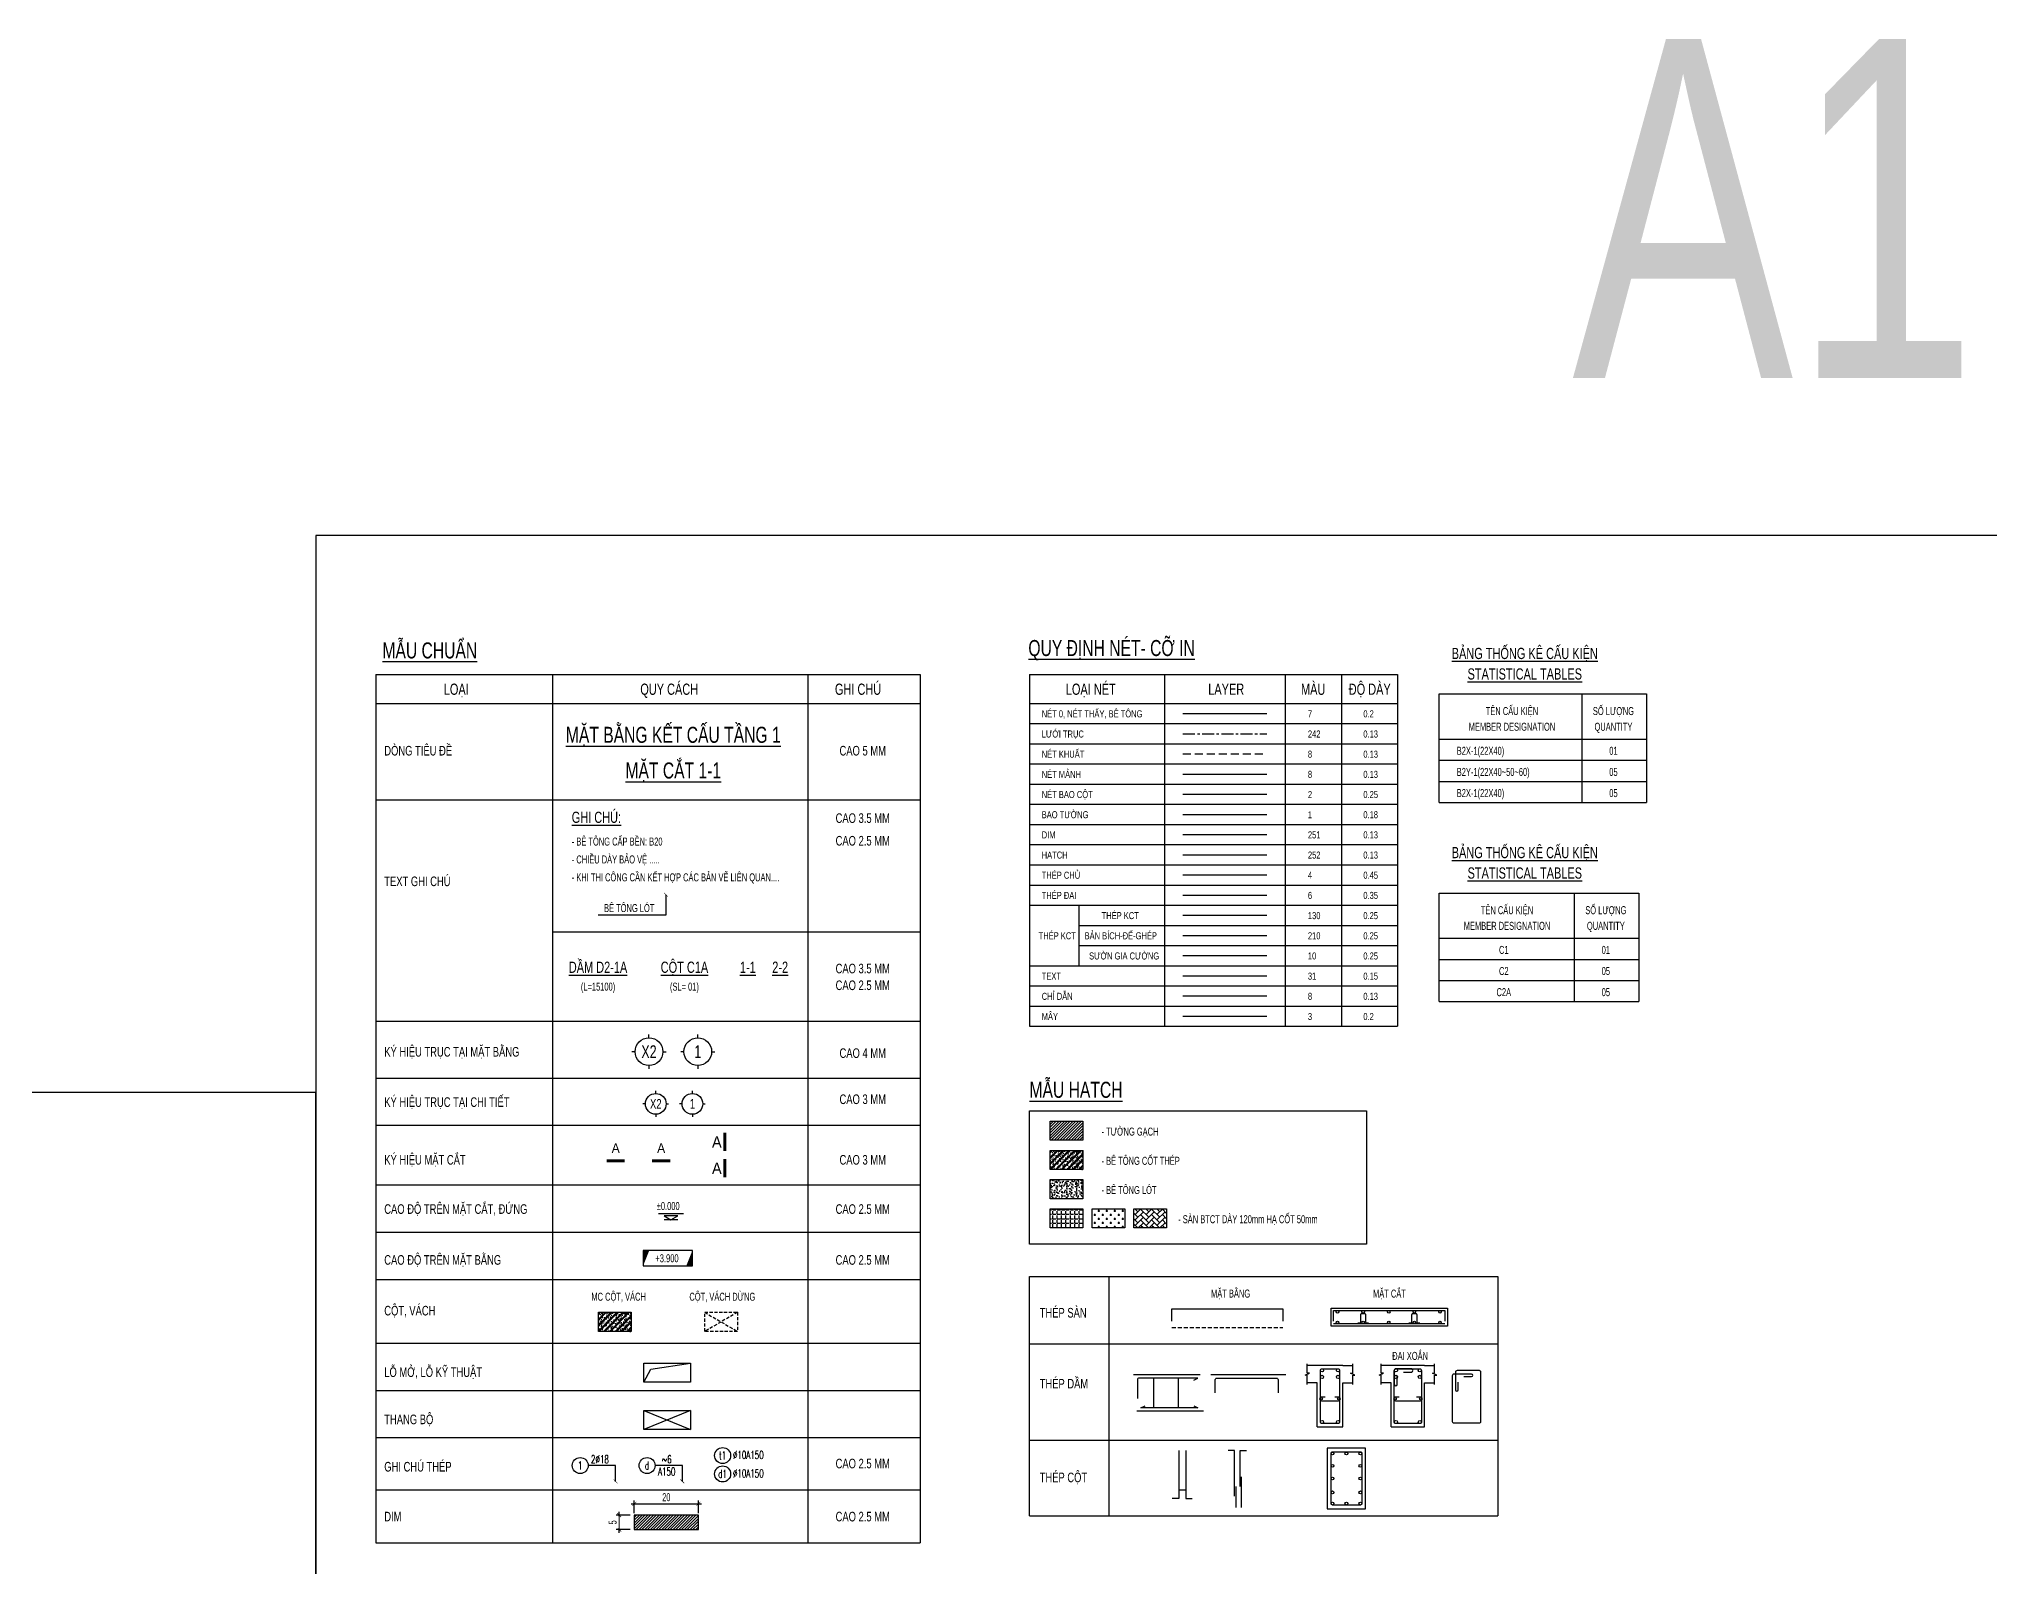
# Model space of a CAD drawing. Header units: millimetres. Extents: x -146681 to 1327256, y -72704 to 46237.
# Drawn here: x -145753 to -145144, y -43186 to -42709 of the extents above; entities that cross this region are included whole.
import ezdxf
from ezdxf.enums import TextEntityAlignment as Align

# ---------------------------------------------------------------- set-up
doc = ezdxf.new("R2010")
doc.units = ezdxf.units.MM
doc.header["$MEASUREMENT"] = 0
doc.linetypes.add('CENTER', pattern=[2, 1.25, -0.25, 0.25, -0.25])
doc.linetypes.add('HIDDEN', pattern=[0.375, 0.25, -0.125])
for name, color, linetype in [('KC2- INSTRUCTION', 8, 'Continuous'), ('KC2-CENTER', 242, 'CENTER'), ('KC2-CLOUD', 3, 'Continuous'), ('KC2-COLUMN', 2, 'Continuous'), ('KC2-CONCRETE', 7, 'Continuous'), ('KC2-DIM', 251, 'Continuous'), ('KC2-HATCH', 252, 'Continuous'), ('KC2-HIDDEN', 8, 'HIDDEN'), ('KC2-HOOPS', 6, 'Continuous'), ('KC2-REINFORCEMENT', 4, 'Continuous'), ('KC2-STEEL', 130, 'Continuous'), ('KC2-TEXT', 31, 'Continuous'), ('KC2-THIN', 8, 'Continuous'), ('KC2-WALL', 1, 'Continuous')]:
    doc.layers.add(name, color=color, linetype=linetype)
doc.styles.add('KC2 - Dim', font='unicode.shx', dxfattribs={"width": 0.6})
doc.styles.add('KC2 - Ghi chu', font='unicode.shx', dxfattribs={"width": 0.7})
doc.styles.add('KC2 - Tieu de', font='arial.ttf', dxfattribs={"width": 0.7})
doc.styles.add('KC2- KH Thep', font='vnsimli.shx', dxfattribs={"width": 0.7})
doc.dimstyles.new('KC2_A2_1-1', dxfattribs={"dimtxt": 2.5, "dimasz": 1.2, "dimexe": 1, "dimexo": 0, "dimgap": 0.8, "dimtad": 1, "dimdec": 0, "dimzin": 0, "dimdsep": 46, "dimtxsty": 'KC2 - Dim', "dimblk": 'ARCHTICK', "dimcen": 0.09, "dimdle": 1, "dimclrd": 8, "dimclre": 8, "dimclrt": 31, "dimadec": 0, "dimazin": 0, "dimtfac": 1, "dimtdec": 0, "dimtofl": 0, "dimtmove": 0, "dimatfit": 3, "dimldrblk": 'ARCHTICK', "dimfxl": 1, "dimtfill": 1, "dimtolj": 1, "dimtzin": 0, "dimarcsym": 0})

# ---------------------------------------------------------------- blocks, each defined once
blk = doc.blocks.new('cotthep')
at = {"color": 9}
blk.add_circle((-250, 0), 250, dxfattribs=at)
at = {"layer": 'KC2-TEXT', "style": 'KC2- KH Thep', "width": 0.65}
for tag, p in [('10', (-302, -123)), ('24`25', (284, 69)), ('A200', (312, -316))]:
    blk.add_attdef(tag, text='', height=250, dxfattribs=at).set_placement(p, align=Align.CENTER)
blk = doc.blocks.new('_ArchTick')
at = {"color": 0, "const_width": 0.15}
blk.add_lwpolyline([(-0.5, -0.5), (0.5, 0.5)], dxfattribs=at)
blk = doc.blocks.new('*D36')
at = {"layer": 'Defpoints', "color": 0, "transparency": 16777216}
for p in [(-145547.38, -43166.04), (-145567.38, -43168.92), (-145547.38, -43168.92)]:
    blk.add_point(p, dxfattribs=at)
at = {"layer": 'KC2-DIM', "color": 8, "lineweight": -2, "transparency": 16777216}
for p, q in [((-145568.38, -43166.04), (-145546.38, -43166.04)), ((-145567.38, -43168.92), (-145567.38, -43165.04)), ((-145547.38, -43168.92), (-145547.38, -43165.04))]:
    blk.add_line(p, q, dxfattribs=at)
at = {"layer": 'KC2-DIM', "color": 8, "lineweight": -2, "transparency": 16777216, "xscale": 1.2, "yscale": 1.2, "zscale": 1.2, "rotation": 180}
blk.add_blockref('_ArchTick', (-145567.38, -43166.04), dxfattribs=at)
at = {"layer": 'KC2-DIM', "color": 8, "lineweight": -2, "transparency": 16777216, "xscale": 1.2, "yscale": 1.2, "zscale": 1.2}
blk.add_blockref('_ArchTick', (-145547.38, -43166.04), dxfattribs=at)
at = {"layer": 'KC2-DIM', "color": 31, "transparency": 16777216, "insert": (-145557.38, -43163.99), "char_height": 2.5, "attachment_point": 5, "style": 'KC2 - Dim', "bg_fill": 3, "box_fill_scale": 1.25, "bg_fill_color": 256, "bg_fill_true_color": 13158600, "bg_fill_transparency": 0}
blk.add_mtext('\\A1;20', dxfattribs=at)
blk = doc.blocks.new('*D37')
at = {"layer": 'Defpoints', "color": 0, "transparency": 16777216}
for p in [(-145568.7, -43169.59), (-145568.7, -43174.09)]:
    blk.add_point(p, dxfattribs=at)
at = {"layer": 'KC2-DIM', "color": 8, "lineweight": -2, "transparency": 16777216}
for p, q in [((-145568.7, -43169.59), (-145573.09, -43169.59)), ((-145568.7, -43174.09), (-145573.09, -43174.09)), ((-145572.09, -43175.09), (-145572.09, -43168.59))]:
    blk.add_line(p, q, dxfattribs=at)
at = {"layer": 'KC2-DIM', "color": 8, "lineweight": -2, "transparency": 16777216, "xscale": 1.2, "yscale": 1.2, "zscale": 1.2}
for p, rotation in [((-145572.09, -43169.59), 90), ((-145572.09, -43174.09), 270)]:
    blk.add_blockref('_ArchTick', p, dxfattribs=dict(at, rotation=rotation))
at = {"layer": 'KC2-DIM', "color": 31, "transparency": 16777216, "insert": (-145574.14, -43171.84), "char_height": 2.5, "attachment_point": 5, "rotation": 90, "style": 'KC2 - Dim', "bg_fill": 3, "box_fill_scale": 1.25, "bg_fill_color": 256, "bg_fill_true_color": 13158600, "bg_fill_transparency": 0}
blk.add_mtext('\\A1;5', dxfattribs=at)
at = {"layer": 'Defpoints', "color": 0, "transparency": 16777216}
blk.add_point((-145572.09, -43169.59), dxfattribs=at)
blk = doc.blocks.new('cmb')
at = {"color": 8}
blk.add_lwpolyline([(0, 0), (13.3, 0), (13.3, 4.19), (0, 4.19)], close=True, dxfattribs=at)
for points in [[(0, 0), (1.66, 4.19), (0, 4.19)], [(13.3, 4.19), (11.63, 0), (13.3, 0)]]:
    blk.add_solid(points, dxfattribs=at)
at = {"color": 31, "style": 'KC2 - Ghi chu', "width": 0.7}
blk.add_attdef('+100.00', text='', height=1.9, dxfattribs=at).set_placement((6.12, 2.06), align=Align.MIDDLE_CENTER)
blk = doc.blocks.new('nhieu cot')
at = {"color": 9, "linetype": 'Continuous'}
for p, q in [((605, 194), (-173, 194)), ((432, 130), (0, 130)), ((0, 130), (216, 0)), ((432, 0), (0, 0)), ((216, 0), (432, 130))]:
    blk.add_line(p, q, dxfattribs=at)
blk.add_solid([(216, 0), (216, 130), (0, 130), (216, 0)], dxfattribs=at)
at = {"color": 31, "linetype": 'Continuous', "style": 'KC2 - Ghi chu', "width": 0.7}
for tag, p in [('COT3', (-73, 1058)), ('COT2', (-73, 684)), ('COT1', (-73, 309))]:
    blk.add_attdef(tag, p, '', height=220, dxfattribs=at)
blk = doc.blocks.new('KC2- TEN TRUC')
at = {"color": 1}
for p, q in [((-4.32, 0), (-5.35, 0)), ((0, 4.32), (0, 5.35)), ((4.32, 0), (5.35, 0)), ((0, -4.32), (0, -5.35))]:
    blk.add_line(p, q, dxfattribs=at)
blk.add_circle((0, 0), 4.32, dxfattribs=at)
blk = doc.blocks.new('KC2-TRUC')
at = {"layer": 'KC2-THIN'}
blk.add_blockref('KC2- TEN TRUC', (0, 0), dxfattribs=at)
at = {"color": 31, "style": 'KC2 - Tieu de', "width": 0.7}
blk.add_attdef('X1', text='', height=4, dxfattribs=at).set_placement((0, 0), align=Align.MIDDLE_CENTER)
blk = doc.blocks.new('*U34')
at = {"color": 1, "const_width": 50}
for points in [[(0, 208), (0, -112)], [(0, -255), (0, -574)]]:
    blk.add_lwpolyline(points, dxfattribs=at)
at = {"color": 31, "style": 'KC2 - Tieu de', "width": 0.9}
for tag, p in [('MC1', (223, 48)), ('MC2', (223, -414))]:
    blk.add_attdef(tag, text='', height=200, dxfattribs=at).set_placement(p, align=Align.MIDDLE_LEFT)
blk = doc.blocks.new('*U35')
at = {"color": 1, "const_width": 50}
for points in [[(0, 313), (0, -7)], [(0, -486), (0, -806)]]:
    blk.add_lwpolyline(points, dxfattribs=at)
at = {"color": 31, "style": 'KC2 - Tieu de', "width": 0.9}
for tag, p in [('MC1', (223, 153)), ('MC2', (223, -645))]:
    blk.add_attdef(tag, text='', height=200, dxfattribs=at).set_placement(p, align=Align.MIDDLE_LEFT)

msp = doc.modelspace()

# ---------------------------------------------------------------- hatches: boundary and pattern name
at = {"layer": 'KC2-HATCH'}
h = msp.add_hatch(dxfattribs=at)
h.set_pattern_fill('ANSI31', color=256, scale=5)
h.set_pattern_definition([(45, (-145472.4341, -43094.88385), (-0.441942, 0.441942), [])])
h.paths.add_polyline_path([(-145437.47, -43046.57), (-145427.26, -43046.57), (-145427.26, -43052.52), (-145437.47, -43052.52)])
h = msp.add_hatch(dxfattribs=at)
h.set_pattern_fill('BT-01', color=256, scale=0.3, pattern_type=2)
h.set_pattern_definition([(50, (-145466.935, -43094.8839), (2.15178, -0.188256), [0.225, -2.475]), (355, (-145466.935, -43094.8839), (-0.41625, 2.25658), [0.18, -1.98]), (100.4514, (-145466.7557, -43094.8995), (1.73553, 2.06832), [0.19122, -2.10343]), (46.184, (-145466.935, -43094.2839), (3.20172, -0.49656), [0.3375, -3.7125]), (96.6356, (-145466.6682, -43094.3252), (2.80399, 2.92235), [0.28683, -3.15514]), (351.184, (-145466.935, -43094.284), (2.80399, 2.92236), [0.27, -2.97]), (21, (-145466.635, -43094.4339), (1.79072, -1.207857), [0.225, -2.475]), (326, (-145466.635, -43094.4339), (0.72995, 2.17545), [0.18, -1.98]), (71.4514, (-145466.4858, -43094.5345), (2.52067, 0.96759), [0.19122, -2.10343]), (37.5, (-145466.935, -43094.88385), (0.03648, 0.998682), [0, -1.956, 0, -2.01, 0, -1.9875]), (7.5, (-145466.935, -43094.8839), (0.789209, 1.183235), [0, -1.146, 0, -1.911, 0, -0.7575]), (327.5, (-145467.604, -43094.88385), (1.601467, -0.067665), [0, -0.75, 0, -2.34, 0, -3.105]), (317.5, (-145467.904, -43094.8839), (1.74956, 0.300315), [0, -0.975, 0, -1.554, 0, -2.205]), (45, (-145466.935, -43094.8839), (-0.90156, 0.90156), []), (45, (-145466.935, -43094.5164), (-0.90156, 0.90156), [])])
h.paths.add_polyline_path([(-145437.47, -43055.69), (-145427.26, -43055.69), (-145427.26, -43061.65), (-145437.47, -43061.65)])
h = msp.add_hatch(dxfattribs=at)
h.set_pattern_fill('AR-CONC', color=256, scale=0.3)
h.set_pattern_definition([(50, (-145466.935, -43094.8839), (2.15178, -0.188256), [0.225, -2.475]), (355, (-145466.935, -43094.8839), (-0.41625, 2.25658), [0.18, -1.98]), (100.4514, (-145466.7557, -43094.8995), (1.73553, 2.06832), [0.19122, -2.10343]), (46.184, (-145466.935, -43094.2839), (3.20172, -0.49656), [0.3375, -3.7125]), (96.6356, (-145466.6682, -43094.3252), (2.80399, 2.92236), [0.28683, -3.15514]), (351.184, (-145466.935, -43094.284), (2.80399, 2.92236), [0.27, -2.97]), (21, (-145466.635, -43094.4339), (1.79072, -1.207857), [0.225, -2.475]), (326, (-145466.635, -43094.4339), (0.72995, 2.17545), [0.18, -1.98]), (71.4514, (-145466.4858, -43094.5345), (2.52067, 0.96759), [0.19122, -2.10343]), (37.5, (-145466.935, -43094.88385), (0.03648, 0.998682), [0, -1.956, 0, -2.01, 0, -1.9875]), (7.5, (-145466.935, -43094.8839), (0.789209, 1.183235), [0, -1.146, 0, -1.911, 0, -0.7575]), (327.5, (-145467.604, -43094.88385), (1.601467, -0.067665), [0, -0.75, 0, -2.34, 0, -3.105]), (317.5, (-145467.904, -43094.8839), (1.74956, 0.300315), [0, -0.975, 0, -1.554, 0, -2.205])])
h.paths.add_polyline_path([(-145437.47, -43064.81), (-145427.26, -43064.81), (-145427.26, -43070.77), (-145437.47, -43070.77)])
h = msp.add_hatch(dxfattribs=at)
h.set_pattern_fill('ANGLE', color=256, scale=5)
h.set_pattern_definition([(0, (-145466.935, -43094.8839), (0, 1.375), [1, -0.375]), (90, (-145466.935, -43094.8839), (-1.375, 8e-17), [1, -0.375])])
h.paths.add_polyline_path([(-145437.47, -43073.93), (-145427.26, -43073.93), (-145427.26, -43079.89), (-145437.47, -43079.89)])
h = msp.add_hatch(dxfattribs=at)
h.set_pattern_fill('CROSS', color=256, scale=5)
h.set_pattern_definition([(0, (-145453.8524, -43085.7622), (1.25, 1.25), [0.625, -1.875]), (90, (-145453.5399, -43086.0747), (-1.25, 1.25), [0.625, -1.875])])
h.paths.add_polyline_path([(-145424.39, -43073.93), (-145414.18, -43073.93), (-145414.18, -43079.89), (-145424.39, -43079.89)])
h = msp.add_hatch(dxfattribs=at)
h.set_pattern_fill('AR-HBONE', color=256, scale=0.3)
h.set_pattern_definition([(45, (-145434.679, -43087.5929), (0, 1.697056), [3.6, -1.2]), (135, (-145433.8305, -43086.7444), (1e-16, 1.697056), [3.6, -1.2])])
h.paths.add_polyline_path([(-145411.31, -43073.93), (-145401.1, -43073.93), (-145401.1, -43079.89), (-145411.31, -43079.89)])
h = msp.add_hatch(dxfattribs=at)
h.set_pattern_fill('BT-01', color=256, scale=0.3, pattern_type=2)
h.set_pattern_definition([(50, (-145608.0333, -43145.4386), (2.15178, -0.188256), [0.225, -2.475]), (355, (-145608.0333, -43145.4386), (-0.41625, 2.25658), [0.18, -1.98]), (100.4514, (-145607.854, -43145.4543), (1.73553, 2.06832), [0.19122, -2.10343]), (46.184, (-145608.0333, -43144.8386), (3.20172, -0.49656), [0.3375, -3.7125]), (96.6356, (-145607.7665, -43144.88), (2.80399, 2.92235), [0.28683, -3.15514]), (351.184, (-145608.0333, -43144.8386), (2.80399, 2.92236), [0.27, -2.97]), (21, (-145607.7333, -43144.9886), (1.79072, -1.207857), [0.225, -2.475]), (326, (-145607.7333, -43144.9886), (0.72995, 2.17545), [0.18, -1.98]), (71.4514, (-145607.584, -43145.0893), (2.52067, 0.96759), [0.19122, -2.10343]), (37.5, (-145608.0333, -43145.4386), (0.03648, 0.998682), [0, -1.956, 0, -2.01, 0, -1.9875]), (7.5, (-145608.0333, -43145.4386), (0.789209, 1.183235), [0, -1.146, 0, -1.911, 0, -0.7575]), (327.5, (-145608.7023, -43145.4386), (1.601467, -0.067665), [0, -0.75, 0, -2.34, 0, -3.105]), (317.5, (-145609.0023, -43145.4386), (1.74956, 0.300315), [0, -0.975, 0, -1.554, 0, -2.205]), (45, (-145608.0333, -43145.4386), (-0.90156, 0.90156), []), (45, (-145608.0333, -43145.0711), (-0.90156, 0.90156), [])])
h.paths.add_polyline_path([(-145578.57, -43106.24), (-145568.36, -43106.24), (-145568.36, -43112.2), (-145578.57, -43112.2)])
h = msp.add_hatch(dxfattribs=at)
h.set_pattern_fill('ANSI31', color=256, scale=5)
h.set_pattern_definition([(45, (-145660.62517, -43264.404), (-0.4419417, 0.4419417), [])])
h.paths.add_polyline_path([(-145567.38, -43174.09), (-145547.38, -43174.09), (-145547.38, -43169.59), (-145567.38, -43169.59)])

# ---------------------------------------------------------------- linework, layer by layer
for p, q in [((-145390.63, -43125.77), (-145411.48, -43125.77)), ((-145363.91, -43125.77), (-145387.28, -43125.77)), ((-145354.08, -43122.86), (-145357.19, -43122.86)), ((-145346.08, -43122.86), (-145354.08, -43122.86)), ((-145346.08, -43122.86), (-145342.98, -43122.86)), ((-145330.99, -43122.86), (-145334.09, -43122.86)), ((-145320.52, -43122.86), (-145330.99, -43122.86)), ((-145320.52, -43122.86), (-145317.42, -43122.86)), ((-145354.08, -43128.29), (-145357.19, -43128.29)), ((-145354.08, -43142), (-145354.08, -43128.29)), ((-145346.08, -43142), (-145346.08, -43128.29)), ((-145346.08, -43128.29), (-145342.98, -43128.29)), ((-145330.99, -43128.29), (-145334.09, -43128.29)), ((-145330.99, -43142), (-145330.99, -43128.29)), ((-145320.52, -43142), (-145320.52, -43128.29)), ((-145320.52, -43128.29), (-145317.42, -43128.29)), ((-145389.61, -43137.11), (-145410.46, -43137.11)), ((-145354.08, -43142), (-145346.08, -43142)), ((-145330.99, -43142), (-145320.52, -43142))]:
    msp.add_line(p, q)
for points in [[(-145666.82, -43457.64), (-144825.82, -43457.64), (-144825.82, -42863.64), (-145666.82, -42863.64)], [(-146260.82, -43457.64), (-145666.82, -43457.64), (-145666.82, -43037.64), (-146260.82, -43037.64)], [(-145437.47, -43055.69), (-145427.26, -43055.69), (-145427.26, -43061.65), (-145437.47, -43061.65)], [(-145437.47, -43064.81), (-145427.26, -43064.81), (-145427.26, -43070.77), (-145437.47, -43070.77)], [(-145437.47, -43073.93), (-145427.26, -43073.93), (-145427.26, -43079.89), (-145437.47, -43079.89)], [(-145424.39, -43073.93), (-145414.18, -43073.93), (-145414.18, -43079.89), (-145424.39, -43079.89)], [(-145411.31, -43073.93), (-145401.1, -43073.93), (-145401.1, -43079.89), (-145411.31, -43079.89)], [(-145313.4, -43110.57), (-145349.74, -43110.57), (-145349.74, -43104.91), (-145313.4, -43104.91)], [(-145564.37, -43122.14), (-145549.83, -43122.14), (-145549.83, -43128.1), (-145564.37, -43128.1)], [(-145564.37, -43136.91), (-145549.83, -43136.91), (-145549.83, -43142.87), (-145564.37, -43142.87)], [(-145350.96, -43148.67), (-145350.96, -43167.62), (-145338.96, -43167.62), (-145338.96, -43148.67)], [(-145567.38, -43174.09), (-145547.38, -43174.09), (-145547.38, -43169.59), (-145567.38, -43169.59)]]:
    msp.add_lwpolyline(points, close=True)
at = {"layer": 'KC2- INSTRUCTION'}
msp.add_line((-145396.01, -43007.46), (-145369.86, -43007.46), dxfattribs=at)
at = {"layer": 'KC2-CENTER', "ltscale": 3}
msp.add_line((-145396.01, -42925.55), (-145369.86, -42925.55), dxfattribs=at)
at = {"layer": 'KC2-CLOUD'}
msp.add_line((-145396.01, -43013.76), (-145369.86, -43013.76), dxfattribs=at)
at = {"layer": 'KC2-COLUMN'}
msp.add_line((-145396.01, -42944.45), (-145369.86, -42944.45), dxfattribs=at)
msp.add_lwpolyline([(-145578.57, -43106.24), (-145568.36, -43106.24), (-145568.36, -43112.2), (-145578.57, -43112.2)], close=True, dxfattribs=at)
at = {"layer": 'KC2-COLUMN', "linetype": 'HIDDEN', "ltscale": 4}
msp.add_lwpolyline([(-145545.38, -43106.24), (-145535.17, -43106.24), (-145535.17, -43112.2), (-145545.38, -43112.2)], close=True, dxfattribs=at)
at = {"layer": 'KC2-CONCRETE'}
msp.add_line((-145396.01, -42919.25), (-145369.86, -42919.25), dxfattribs=at)
at = {"layer": 'KC2-DIM'}
msp.add_line((-145396.01, -42957.05), (-145369.86, -42957.05), dxfattribs=at)
at = {"layer": 'KC2-HATCH'}
msp.add_line((-145396.01, -42963.35), (-145369.86, -42963.35), dxfattribs=at)
at = {"layer": 'KC2-HIDDEN', "ltscale": 10}
msp.add_line((-145396.01, -42931.85), (-145369.86, -42931.85), dxfattribs=at)
at = {"layer": 'KC2-HOOPS'}
for p, q in [((-145396.01, -42975.95), (-145369.86, -42975.95)), ((-145405.21, -43126.77), (-145405.21, -43136.11)), ((-145397.54, -43126.77), (-145397.54, -43136.11)), ((-145397.33, -43161.67), (-145395.15, -43161.67))]:
    msp.add_line(p, q, dxfattribs=at)
for points in [[(-145341.43, -43109.53), (-145340.74, -43109.53, 0.414214), (-145340.47, -43109.26), (-145340.47, -43106.87, -0.414214), (-145340.21, -43106.61), (-145339.28, -43106.61, -0.414214), (-145339.01, -43106.87), (-145339.01, -43109.26, 0.414214), (-145338.75, -43109.53), (-145338.05, -43109.53)], [(-145325.43, -43109.53), (-145324.74, -43109.53, 0.414214), (-145324.47, -43109.26), (-145324.47, -43106.87, -0.414214), (-145324.21, -43106.61), (-145323.28, -43106.61, -0.414214), (-145323.01, -43106.87), (-145323.01, -43109.26, 0.414214), (-145322.75, -43109.53), (-145322.05, -43109.53)], [(-145327.14, -43124.94), (-145324.54, -43124.94, 0.693603), (-145324.54, -43123.86), (-145329.49, -43123.86, 0.414214), (-145329.99, -43124.36), (-145329.99, -43128.73, 1), (-145329.1, -43128.73), (-145329.1, -43126.33)], [(-145308.28, -43126.31), (-145305.88, -43126.31, 1), (-145305.88, -43125.56), (-145311.38, -43125.56, 0.414214), (-145311.88, -43126.06), (-145311.88, -43140.3, 0.414214), (-145311.38, -43140.8), (-145303.43, -43140.8, 0.414214), (-145302.93, -43140.3), (-145302.93, -43124.93, 0.414214), (-145303.43, -43124.43), (-145310.41, -43124.43, 0.414214), (-145310.91, -43124.93), (-145310.91, -43130.43, 1), (-145310.03, -43130.43), (-145310.03, -43128.03)], [(-145351.56, -43132.72), (-145352.76, -43132.72, 0.414214), (-145353.32, -43133.28), (-145353.32, -43133.28, 0.414214), (-145352.76, -43133.83), (-145347.4, -43133.83, 0.414214), (-145346.85, -43133.28), (-145346.85, -43133.28, 0.414214), (-145347.4, -43132.72), (-145348.6, -43132.72)], [(-145328.47, -43132.72), (-145329.67, -43132.72, 0.414214), (-145330.22, -43133.28), (-145330.22, -43133.28, 0.414214), (-145329.67, -43133.83), (-145321.84, -43133.83, 0.414214), (-145321.28, -43133.28), (-145321.28, -43133.28, 0.414214), (-145321.84, -43132.72), (-145323.04, -43132.72)]]:
    msp.add_lwpolyline(points, format="xyb", dxfattribs=at)
for points in [[(-145352.58, -43123.86), (-145347.58, -43123.86, -0.414214), (-145347.08, -43124.36), (-145347.08, -43140.5, -0.414214), (-145347.58, -43141), (-145352.58, -43141, -0.414214), (-145353.08, -43140.5), (-145353.08, -43124.36, -0.414214)], [(-145329.49, -43123.86), (-145322.02, -43123.86, -0.414214), (-145321.52, -43124.36), (-145321.52, -43140.5, -0.414214), (-145322.02, -43141), (-145329.49, -43141, -0.414214), (-145329.99, -43140.5), (-145329.99, -43124.36, -0.414214)], [(-145349.26, -43149.81), (-145340.6, -43149.81, -0.414214), (-145340.1, -43150.31), (-145340.1, -43165.92, -0.414214), (-145340.6, -43166.42), (-145349.26, -43166.42, -0.414214), (-145349.76, -43165.92), (-145349.76, -43150.31, -0.414214)]]:
    msp.add_lwpolyline(points, format="xyb", close=True, dxfattribs=at)
at = {"layer": 'KC2-REINFORCEMENT'}
for p, q in [((-145396.01, -42969.65), (-145369.86, -42969.65)), ((-145348.94, -43109.77), (-145314.2, -43109.77)), ((-145379.54, -43160.62), (-145379.54, -43167.19)), ((-145377.8, -43157.58), (-145377.8, -43167.19))]:
    msp.add_line(p, q, dxfattribs=at)
at = {"layer": 'KC2-REINFORCEMENT', "linetype": 'HIDDEN', "ltscale": 5}
msp.add_line((-145399.51, -43110.99), (-145364.78, -43110.99), dxfattribs=at)
at = {"layer": 'KC2-REINFORCEMENT'}
for points in [[(-145399.51, -43109.01), (-145399.51, -43105.15), (-145364.78, -43105.15), (-145364.78, -43109.01)], [(-145348.94, -43109.01), (-145348.94, -43105.71), (-145314.2, -43105.71), (-145314.2, -43109.01)], [(-145392.64, -43135.44), (-145391.35, -43136.11), (-145409.14, -43136.11), (-145407.85, -43135.44)], [(-145397.33, -43149.37), (-145397.33, -43164.37), (-145399.33, -43164.37)], [(-145395.15, -43149.37), (-145395.15, -43164.37), (-145393.15, -43164.37)], [(-145379.89, -43163.67), (-145379.89, -43149.37), (-145381.89, -43149.37)], [(-145378.14, -43160.62), (-145378.14, -43149.37), (-145376.14, -43149.37)]]:
    msp.add_lwpolyline(points, dxfattribs=at)
for points in [[(-145392.64, -43127.43), (-145391.35, -43126.77), (-145409.72, -43126.77, 0.414214), (-145410.22, -43127.27), (-145410.22, -43133.12)], [(-145385.93, -43131.43), (-145385.93, -43127.27, -0.414214), (-145385.43, -43126.77), (-145366.81, -43126.77, -0.414214), (-145366.31, -43127.27), (-145366.31, -43131.43)]]:
    msp.add_lwpolyline(points, format="xyb", dxfattribs=at)
for centre, radius in [((-145347.74, -43106.11), 0.4), ((-145339.74, -43106.11), 0.4), ((-145331.74, -43106.11), 0.4), ((-145323.74, -43106.11), 0.4), ((-145315.74, -43106.11), 0.4), ((-145347.74, -43109.37), 0.4), ((-145339.74, -43109.37), 0.4), ((-145331.74, -43109.37), 0.4), ((-145323.74, -43109.37), 0.4), ((-145315.74, -43109.37), 0.4), ((-145352.58, -43124.36), 0.5), ((-145347.58, -43124.36), 0.5), ((-145329.49, -43124.36), 0.5), ((-145322.02, -43124.36), 0.5), ((-145352.58, -43126.41), 0.5), ((-145347.58, -43126.41), 0.5), ((-145329.49, -43126.41), 0.5), ((-145322.02, -43126.41), 0.5), ((-145352.76, -43133.28), 0.32), ((-145347.4, -43133.28), 0.32), ((-145329.67, -43133.28), 0.32), ((-145321.84, -43133.28), 0.32), ((-145352.58, -43140.5), 0.5), ((-145347.58, -43140.5), 0.5), ((-145329.49, -43140.5), 0.5), ((-145322.02, -43140.5), 0.5), ((-145349.32, -43150.31), 0.44), ((-145344.96, -43150.31), 0.44), ((-145340.6, -43150.31), 0.44), ((-145349.32, -43154.19), 0.44), ((-145340.6, -43154.19), 0.44), ((-145349.32, -43158.12), 0.44), ((-145349.32, -43162.46), 0.44), ((-145340.6, -43158.12), 0.44), ((-145340.6, -43162.46), 0.44), ((-145349.32, -43165.98), 0.44), ((-145344.96, -43165.98), 0.44), ((-145340.6, -43165.98), 0.44)]:
    msp.add_circle(centre, radius, dxfattribs=at)
at = {"layer": 'KC2-STEEL'}
msp.add_line((-145396.01, -42982.26), (-145369.86, -42982.26), dxfattribs=at)
at = {"layer": 'KC2-STEEL', "color": 210}
msp.add_line((-145396.01, -42988.56), (-145369.86, -42988.56), dxfattribs=at)
at = {"layer": 'KC2-STEEL', "color": 10}
msp.add_line((-145396.01, -42994.86), (-145369.86, -42994.86), dxfattribs=at)
at = {"layer": 'KC2-TEXT'}
msp.add_line((-145396.01, -43001.16), (-145369.86, -43001.16), dxfattribs=at)
at = {"layer": 'KC2-THIN'}
for p, q in [((-145648.15, -42907.11), (-145648.15, -43178.27)), ((-145648.15, -42907.11), (-145478.07, -42907.11)), ((-145592.92, -42907.11), (-145592.92, -43178.27)), ((-145513.21, -42907.11), (-145513.21, -43178.27)), ((-145478.07, -42907.11), (-145478.07, -43178.27)), ((-145443.95, -42907.11), (-145443.95, -43016.91)), ((-145443.95, -42907.11), (-145328.95, -42907.11)), ((-145401.78, -42907.11), (-145401.78, -43016.91)), ((-145364.09, -42907.11), (-145364.09, -43016.91)), ((-145346.52, -42907.11), (-145346.52, -43016.91)), ((-145328.95, -42907.11), (-145328.95, -43016.91)), ((-145648.15, -42916.1), (-145478.07, -42916.1)), ((-145443.95, -42916.1), (-145328.95, -42916.1)), ((-145315.95, -42913.13), (-145251.22, -42913.13)), ((-145315.95, -42947.05), (-145315.95, -42913.13)), ((-145271.35, -42947.05), (-145271.35, -42913.13)), ((-145251.22, -42913.13), (-145251.22, -42947.05)), ((-145443.95, -42922.4), (-145328.95, -42922.4)), ((-145443.95, -42928.7), (-145328.95, -42928.7)), ((-145315.95, -42927.25), (-145251.22, -42927.25)), ((-145443.95, -42935), (-145328.95, -42935)), ((-145315.95, -42933.85), (-145251.22, -42933.85)), ((-145443.95, -42941.3), (-145328.95, -42941.3)), ((-145396.01, -42938.15), (-145369.86, -42938.15)), ((-145315.95, -42940.45), (-145251.22, -42940.45)), ((-145648.15, -42946.23), (-145478.07, -42946.23)), ((-145443.95, -42947.6), (-145328.95, -42947.6)), ((-145315.95, -42947.05), (-145251.22, -42947.05)), ((-145443.95, -42953.9), (-145328.95, -42953.9)), ((-145443.95, -42960.2), (-145328.95, -42960.2)), ((-145443.95, -42966.5), (-145328.95, -42966.5)), ((-145443.95, -42972.8), (-145328.95, -42972.8)), ((-145443.95, -42979.11), (-145328.95, -42979.11)), ((-145428.58, -42979.11), (-145428.58, -42998.01)), ((-145315.95, -42975.31), (-145253.59, -42975.31)), ((-145315.95, -43009.23), (-145315.95, -42975.31)), ((-145273.72, -43009.23), (-145273.72, -42975.31)), ((-145253.59, -42975.31), (-145253.59, -43009.23)), ((-145428.58, -42985.41), (-145328.95, -42985.41)), ((-145592.92, -42987.46), (-145478.07, -42987.46)), ((-145428.58, -42991.71), (-145328.95, -42991.71)), ((-145315.95, -42989.43), (-145253.59, -42989.43)), ((-145315.95, -42996.03), (-145253.59, -42996.03)), ((-145443.95, -42998.01), (-145328.95, -42998.01)), ((-145315.95, -43002.63), (-145253.59, -43002.63)), ((-145443.95, -43004.31), (-145328.95, -43004.31)), ((-145315.95, -43009.23), (-145253.59, -43009.23)), ((-145648.15, -43015.37), (-145478.07, -43015.37)), ((-145443.95, -43010.61), (-145328.95, -43010.61)), ((-145443.95, -43016.91), (-145328.95, -43016.91)), ((-145648.15, -43033.08), (-145478.07, -43033.08)), ((-145648.15, -43047.84), (-145478.07, -43047.84)), ((-145648.15, -43066.48), (-145478.07, -43066.48)), ((-145648.15, -43081.25), (-145478.07, -43081.25)), ((-145443.95, -43095.07), (-145297.62, -43095.07)), ((-145443.95, -43169.75), (-145443.95, -43095.07)), ((-145419.16, -43095.07), (-145419.16, -43169.75)), ((-145297.62, -43095.07), (-145297.62, -43169.75)), ((-145648.15, -43096.02), (-145478.07, -43096.02)), ((-145648.15, -43115.85), (-145478.07, -43115.85)), ((-145443.95, -43116.08), (-145297.62, -43116.08)), ((-145648.15, -43130.62), (-145478.07, -43130.62)), ((-145564.37, -43136.91), (-145549.83, -43142.87)), ((-145549.83, -43136.91), (-145564.37, -43142.87)), ((-145648.15, -43145.38), (-145478.07, -43145.38)), ((-145443.95, -43146.21), (-145297.62, -43146.21)), ((-145443.95, -43169.75), (-145297.62, -43169.75)), ((-145648.15, -43178.27), (-145478.07, -43178.27))]:
    msp.add_line(p, q, dxfattribs=at)
at = {"layer": 'KC2-THIN', "linetype": 'HIDDEN', "ltscale": 4}
for p, q in [((-145545.38, -43106.24), (-145535.17, -43112.2)), ((-145535.17, -43106.24), (-145545.38, -43112.2))]:
    msp.add_line(p, q, dxfattribs=at)
at = {"layer": 'KC2-THIN'}
msp.add_lwpolyline([(-145443.95, -43043.29), (-145338.66, -43043.29), (-145338.66, -43084.91), (-145443.95, -43084.91)], close=True, dxfattribs=at)
for points in [[(-145564.37, -43128.1), (-145562.24, -43123.97), (-145549.83, -43122.14)], [(-145357.19, -43128.83), (-145357.19, -43125.87), (-145357.86, -43125.87), (-145356.51, -43125.2), (-145357.19, -43125.2), (-145357.19, -43122.32)], [(-145342.98, -43128.83), (-145342.98, -43125.87), (-145342.3, -43125.87), (-145343.66, -43125.2), (-145342.98, -43125.2), (-145342.98, -43122.32)], [(-145334.09, -43128.83), (-145334.09, -43125.87), (-145334.77, -43125.87), (-145333.41, -43125.2), (-145334.09, -43125.2), (-145334.09, -43122.32)], [(-145317.42, -43128.83), (-145317.42, -43125.87), (-145316.74, -43125.87), (-145318.09, -43125.2), (-145317.42, -43125.2), (-145317.42, -43122.32)]]:
    msp.add_lwpolyline(points, dxfattribs=at)
at = {"layer": 'KC2-WALL'}
msp.add_line((-145396.01, -42950.75), (-145369.86, -42950.75), dxfattribs=at)
msp.add_lwpolyline([(-145437.47, -43046.57), (-145427.26, -43046.57), (-145427.26, -43052.52), (-145437.47, -43052.52)], close=True, dxfattribs=at)

# ---------------------------------------------------------------- block references
for p, values in [((-145562.8, -43024.86), {'X1': 'X2'}), ((-145547.55, -43024.86), {'X1': '1'})]:
    msp.add_blockref('KC2-TRUC', p).add_auto_attribs(values)
at = {"xscale": 0.75, "yscale": 0.75, "zscale": 0.75}
for p, values in [((-145560.67, -43041.14), {'X1': 'X2'}), ((-145549.23, -43041.14), {'X1': '1'})]:
    msp.add_blockref('KC2-TRUC', p, dxfattribs=at).add_auto_attribs(values)
ref = msp.add_blockref('*U34', (-145539.13, -43053.88), dxfattribs=dict(xscale=-0.01777777777777778, yscale=0.01777777777777778, zscale=0.01777777777777778))
ref.add_attrib('MC1', 'A', dxfattribs={"color": 31, "height": 3.56, "style": 'KC2 - Tieu de', "width": 0.9}).set_placement((-145543.1, -43053.02), align=Align.MIDDLE_LEFT)
ref.add_attrib('MC2', 'A', dxfattribs={"color": 31, "height": 3.56, "style": 'KC2 - Tieu de', "width": 0.9}).set_placement((-145543.1, -43061.24), align=Align.MIDDLE_LEFT)
ref = msp.add_blockref('*U35', (-145570.47, -43058.93), dxfattribs=dict(xscale=0.01777777777777778, yscale=0.01777777777777778, zscale=0.01777777777777778, rotation=90))
ref.add_attrib('MC1', 'A', dxfattribs={"color": 31, "height": 3, "style": 'KC2 - Tieu de', "width": 0.9}).set_placement((-145573.19, -43054.96), align=Align.MIDDLE_CENTER)
ref.add_attrib('MC2', 'A', dxfattribs={"color": 31, "height": 3, "style": 'KC2 - Tieu de', "width": 0.9}).set_placement((-145558.99, -43054.96), align=Align.MIDDLE_CENTER)
ref = msp.add_blockref('nhieu cot', (-145558.09, -43077.39), dxfattribs=dict(xscale=0.01, yscale=0.01, zscale=0.01))
ref.add_attrib('COT1', '%%P0.000', dxfattribs={"color": 31, "linetype": 'Continuous', "height": 2.5, "style": 'KC2 - Ghi chu', "width": 0.7}).set_placement((-145556.79, -43074.3), align=Align.CENTER)
ref = msp.add_blockref('cmb', (-145564.62, -43091.74), dxfattribs=dict(xscale=1.158119550558023, yscale=1.158119550558023, zscale=1.158119550558023))
ref.add_attrib('+100.00', '+3.900', dxfattribs={"layer": 'KC2-TEXT', "color": 31, "height": 2.5, "style": 'KC2 - Ghi chu', "width": 0.7}).set_placement((-145557.17, -43089.36), align=Align.MIDDLE_CENTER)
at = {"layer": 'KC2- INSTRUCTION'}
ref = msp.add_blockref('cotthep', (-145537.29, -43150.96), dxfattribs=dict(at, xscale=0.01, yscale=0.01, zscale=0.01))
ref.add_attrib('10', 't1', dxfattribs={"layer": 'KC2-TEXT', "height": 2.5, "style": 'KC2- KH Thep', "width": 0.65}).set_placement((-145539.79, -43152.19), align=Align.CENTER)
ref.add_attrib('24`25', '`10A150', dxfattribs={"layer": 'KC2-TEXT', "height": 2.5, "style": 'KC2- KH Thep', "width": 0.65}).set_placement((-145531.78, -43152.04), align=Align.CENTER)
ref = msp.add_blockref('cotthep', (-145581.78, -43154.08), dxfattribs=dict(at, xscale=0.01, yscale=0.01, zscale=0.01))
ref.add_attrib('10', '1', dxfattribs={"layer": 'KC2-TEXT', "height": 2.5, "style": 'KC2- KH Thep', "width": 0.65}).set_placement((-145584.28, -43155.32), align=Align.CENTER)
ref.add_attrib('24`25', '2`18', dxfattribs={"layer": 'KC2-TEXT', "height": 2.5, "style": 'KC2- KH Thep', "width": 0.65}).set_placement((-145578.13, -43153.39), align=Align.CENTER)
ref = msp.add_blockref('cotthep', (-145560.9, -43154.08), dxfattribs=dict(at, xscale=0.01, yscale=0.01, zscale=0.01))
ref.add_attrib('10', 'd', dxfattribs={"layer": 'KC2-TEXT', "height": 2.5, "style": 'KC2- KH Thep', "width": 0.65}).set_placement((-145563.4, -43155.32), align=Align.CENTER)
ref.add_attrib('24`25', '~6', dxfattribs={"layer": 'KC2-TEXT', "height": 2.5, "style": 'KC2- KH Thep', "width": 0.65}).set_placement((-145557.25, -43153.39), align=Align.CENTER)
ref.add_attrib('A200', 'A150', dxfattribs={"layer": 'KC2-TEXT', "height": 2.5, "style": 'KC2- KH Thep', "width": 0.65}).set_placement((-145557.25, -43157.24), align=Align.CENTER)
ref = msp.add_blockref('cotthep', (-145537.29, -43156.72), dxfattribs=dict(at, xscale=0.01, yscale=0.01, zscale=0.01))
ref.add_attrib('10', 'd1', dxfattribs={"layer": 'KC2-TEXT', "height": 2.5, "style": 'KC2- KH Thep', "width": 0.65}).set_placement((-145539.79, -43157.95), align=Align.CENTER)
ref.add_attrib('24`25', '`10A150', dxfattribs={"layer": 'KC2-TEXT', "height": 2.5, "style": 'KC2- KH Thep', "width": 0.65}).set_placement((-145531.78, -43157.8), align=Align.CENTER)

# ---------------------------------------------------------------- texts
at = {"style": 'KC2 - Tieu de', "width": 0.7}
for s, height, p in [('A1', 105.827, (-145274.4, -42814.45)), ('%%UMẪU CHUẨN', 5, (-145646.06, -42902.05)), ('%%UQUY ĐỊNH NÉT- CỠ IN', 5, (-145444.3, -42901.3)), ('%%UMẪU HATCH', 5, (-145443.95, -43039.26))]:
    msp.add_text(s, height=height, dxfattribs=at).set_placement(p)
for s, height, p in [('LOẠI', 3.5, (-145622.99, -42911.66)), ('QUY CÁCH', 3.5, (-145556.48, -42911.66)), ('GHI CHÚ', 3.5, (-145497.5, -42911.66)), ('LOẠI NÉT', 3.5, (-145424.8, -42911.66)), ('LAYER', 3.5, (-145382.5, -42911.66)), ('MÀU', 3.5, (-145355.34, -42911.66)), ('ĐỘ DÀY', 3.5, (-145337.67, -42911.66)), ('CAO 5 MM', 3, (-145496.03, -42930.86)), ('CAO 3.5 MM', 3, (-145496.03, -42951.91)), ('CAO 2.5 MM', 3, (-145496.03, -42958.98)), ('CAO 3.5 MM', 3, (-145496.03, -42998.88)), ('CAO 2.5 MM', 3, (-145496.03, -43004.11)), ('CAO 4 MM', 3, (-145496.03, -43025.3)), ('CAO 3 MM', 3, (-145496.03, -43039.7)), ('CAO 3 MM', 3, (-145496.03, -43058.61)), ('CAO 2.5 MM', 3, (-145496.03, -43073.99)), ('CAO 2.5 MM', 3, (-145496.03, -43089.88)), ('CAO 2.5 MM', 3, (-145496.03, -43153.46)), ('CAO 2.5 MM', 3, (-145496.03, -43170.03))]:
    msp.add_text(s, height=height, dxfattribs=at).set_placement(p, align=Align.MIDDLE_CENTER)
for s, p in [('DÒNG TIÊU ĐỀ', (-145645.48, -42930.86)), ('TEXT GHI CHÚ', (-145645.48, -42971.65)), ('KÝ HIỆU TRỤC TẠI MẶT BẰNG', (-145645.48, -43024.89)), ('KÝ HIỆU TRỤC TẠI CHI TIẾT', (-145645.48, -43040.59)), ('KÝ HIỆU MẶT CẮT', (-145645.48, -43058.61)), ('CAO ĐỘ TRÊN MẶT CẮT, ĐỨNG', (-145645.48, -43073.99)), ('CAO ĐỘ TRÊN MẶT BẰNG', (-145645.48, -43089.88)), ('CỘT, VÁCH', (-145645.48, -43105.72)), ('THÉP SÀN', (-145440.76, -43106.37)), ('LỖ MỞ, LỖ KỸ THUẬT', (-145645.48, -43124.92)), ('THÉP DẦM', (-145440.76, -43128.52)), ('THANG BỘ', (-145645.48, -43139.68)), ('GHI CHÚ THÉP', (-145645.48, -43154.45)), ('THÉP CỘT', (-145440.76, -43157.8)), ('DIM', (-145645.48, -43170.03))]:
    msp.add_text(s, height=3, dxfattribs=at).set_placement(p, align=Align.MIDDLE_LEFT)
at = {"layer": 'KC2-TEXT', "width": 0.7}
for s, height, style, p in [('%%UBẢNG THỐNG KÊ CẤU KIỆN', 3.5, 'KC2 - Tieu de', (-145289.24, -42900.49)), ('%%USTATISTICAL TABLES', 3.5, 'KC2 - Tieu de', (-145289.24, -42906.89)), ('TÊN CẤU KIỆN', 2.5, 'KC2 - Ghi chu', (-145293.25, -42918.48)), ('SỐ LƯỢNG', 2.5, 'KC2 - Ghi chu', (-145261.55, -42918.48)), ('%%UMẶT BẰNG KẾT CẤU TẦNG 1', 5, 'KC2 - Tieu de', (-145555.21, -42925.9)), ('MEMBER DESIGNATION', 2.5, 'KC2 - Ghi chu', (-145293.25, -42923.38)), ('QUANTITY', 2.5, 'KC2 - Ghi chu', (-145261.55, -42923.38)), ('01', 2.5, 'KC2 - Ghi chu', (-145261.55, -42930.89)), ('%%UMẶT CẮT 1-1', 5, 'KC2 - Tieu de', (-145555.21, -42937.04)), ('05', 2.5, 'KC2 - Ghi chu', (-145261.55, -42937.49)), ('05', 2.5, 'KC2 - Ghi chu', (-145261.55, -42944.09)), ('%%UBẢNG THỐNG KÊ CẤU KIỆN', 3.5, 'KC2 - Tieu de', (-145289.24, -42962.67)), ('%%USTATISTICAL TABLES', 3.5, 'KC2 - Tieu de', (-145289.24, -42969.06)), ('TÊN CẤU KIỆN', 2.5, 'KC2 - Ghi chu', (-145294.79, -42980.66)), ('SỐ LƯỢNG', 2.5, 'KC2 - Ghi chu', (-145263.92, -42980.66)), ('MEMBER DESIGNATION', 2.5, 'KC2 - Ghi chu', (-145294.79, -42985.55)), ('QUANTITY', 2.5, 'KC2 - Ghi chu', (-145263.92, -42985.55)), ('C1', 2.5, 'KC2 - Ghi chu', (-145295.8, -42993.07)), ('01', 2.5, 'KC2 - Ghi chu', (-145263.92, -42993.07)), ('%%UDẦM D2-1A', 3.5, 'KC2 - Tieu de', (-145578.71, -42998.48)), ('%%UCỘT C1A', 3.5, 'KC2 - Tieu de', (-145551.72, -42998.48)), ('%%U1-1', 3.5, 'KC2 - Tieu de', (-145531.92, -42998.48)), ('%%U2-2', 3.5, 'KC2 - Tieu de', (-145521.82, -42998.48)), ('(L=15100)', 2.5, 'KC2 - Ghi chu', (-145578.71, -43004.54)), ('(SL= 01)', 2.5, 'KC2 - Ghi chu', (-145551.72, -43004.54)), ('C2', 2.5, 'KC2 - Ghi chu', (-145295.8, -42999.66)), ('05', 2.5, 'KC2 - Ghi chu', (-145263.92, -42999.66)), ('C2A', 2.5, 'KC2 - Ghi chu', (-145295.8, -43006.26)), ('05', 2.5, 'KC2 - Ghi chu', (-145263.92, -43006.26))]:
    msp.add_text(s, height=height, dxfattribs=dict(at, style=style)).set_placement(p, align=Align.MIDDLE_CENTER)
at = {"layer": 'KC2-TEXT', "style": 'KC2 - Ghi chu', "width": 0.7}
for s, height, p in [('NÉT 0, NÉT THẤY, BÊ TÔNG', 2.2, (-145440.13, -42920.45)), ('7', 2.2, (-145356.98, -42920.45)), ('0.2', 2.2, (-145339.67, -42920.45)), ('LƯỚI TRỤC', 2.2, (-145440.13, -42926.75)), ('242', 2.2, (-145356.98, -42926.75)), ('0.13', 2.2, (-145339.67, -42926.75)), ('NÉT KHUẤT', 2.2, (-145440.13, -42933.05)), ('8', 2.2, (-145356.98, -42933.05)), ('0.13', 2.2, (-145339.67, -42933.05)), ('NÉT MẢNH', 2.2, (-145440.13, -42939.35)), ('NÉT BAO CỘT', 2.2, (-145440.13, -42945.65)), ('8', 2.2, (-145356.98, -42939.35)), ('0.13', 2.2, (-145339.67, -42939.35)), ('2', 2.2, (-145356.98, -42945.65)), ('0.25', 2.2, (-145339.67, -42945.65)), ('BAO TƯỜNG', 2.2, (-145440.13, -42951.95)), ('1', 2.2, (-145356.98, -42951.95)), ('0.18', 2.2, (-145339.67, -42951.95)), ('- BÊ TÔNG CẤP BỀN: B20', 2.5, (-145586.92, -42960.48)), ('DIM', 2.2, (-145440.13, -42958.25)), ('251', 2.2, (-145356.98, -42958.25)), ('0.13', 2.2, (-145339.67, -42958.25)), ('- CHIỀU DÀY BẢO VỆ .....', 2.5, (-145586.92, -42966.07)), ('HATCH', 2.2, (-145440.13, -42964.55)), ('252', 2.2, (-145356.98, -42964.55)), ('0.13', 2.2, (-145339.67, -42964.55)), ('- KHI THI CÔNG CẦN KẾT HỢP CÁC BẢN VẼ LIÊN QUAN....', 2.5, (-145586.92, -42971.66)), ('THÉP CHỦ', 2.2, (-145440.13, -42970.85)), ('4', 2.2, (-145356.98, -42970.85)), ('0.45', 2.2, (-145339.67, -42970.85)), ('BÊ TÔNG LÓT', 2.5, (-145576.84, -42981.25)), ('THÉP ĐAI', 2.2, (-145440.13, -42977.15)), ('6', 2.2, (-145356.98, -42977.15)), ('0.35', 2.2, (-145339.67, -42977.15)), ('THÉP KCT', 2.2, (-145421.42, -42983.46)), ('130', 2.2, (-145356.98, -42983.46)), ('0.25', 2.2, (-145339.67, -42983.46)), ('THÉP KCT', 2.2, (-145441.09, -42989.76)), ('BẢN BÍCH-ĐẾ-GHÉP', 2.2, (-145426.73, -42989.76)), ('210', 2.2, (-145356.98, -42989.76)), ('0.25', 2.2, (-145339.67, -42989.76)), ('SƯỜN GIA CƯỜNG', 2.2, (-145425.32, -42996.06)), ('10', 2.2, (-145356.98, -42996.06)), ('0.25', 2.2, (-145339.67, -42996.06)), ('TEXT', 2.2, (-145440.13, -43002.36)), ('31', 2.2, (-145356.98, -43002.36)), ('0.15', 2.2, (-145339.67, -43002.36)), ('CHỈ DẪN', 2.2, (-145440.13, -43008.66)), ('8', 2.2, (-145356.98, -43008.66)), ('0.13', 2.2, (-145339.67, -43008.66)), ('MÂY', 2.2, (-145440.13, -43014.96)), ('3', 2.2, (-145356.98, -43014.96)), ('0.2', 2.2, (-145339.67, -43014.96))]:
    msp.add_text(s, height=height, dxfattribs=at).set_placement(p)
at = {"layer": 'KC2-TEXT', "width": 0.7}
for s, height, style, p in [('B2X-1(22X40)', 2.5, 'KC2 - Ghi chu', (-145310.49, -42930.89)), ('B2Y-1(22X40~50~60)', 2.5, 'KC2 - Ghi chu', (-145310.49, -42937.49)), ('B2X-1(22X40)', 2.5, 'KC2 - Ghi chu', (-145310.49, -42944.09)), ('%%UGHI CHÚ:', 3.5, 'KC2 - Tieu de', (-145586.92, -42951.66)), ('- TƯỜNG GẠCH', 2.5, 'KC2 - Ghi chu', (-145421.44, -43049.81)), ('- BÊ TÔNG CỐT THÉP', 2.5, 'KC2 - Ghi chu', (-145421.44, -43058.93)), ('- BÊ TÔNG LÓT', 2.5, 'KC2 - Ghi chu', (-145421.44, -43068.05)), ('- SÀN BTCT DÀY 120mm HẠ CỐT 50mm', 2.5, 'KC2 - Ghi chu', (-145397.5, -43077.17)), ('MC CỘT, VÁCH', 2.5, 'KC2 - Ghi chu', (-145580.8, -43101.37)), ('CỘT, VÁCH DỪNG', 2.5, 'KC2 - Ghi chu', (-145550.18, -43101.37)), ('MẶT BẰNG', 2.5, 'KC2 - Ghi chu', (-145387.24, -43100.39)), ('MẶT CẮT', 2.5, 'KC2 - Ghi chu', (-145336.65, -43100.39)), ('ĐAI XOẮN', 2.5, 'KC2 - Ghi chu', (-145330.65, -43119.85))]:
    msp.add_text(s, height=height, dxfattribs=dict(at, style=style)).set_placement(p, align=Align.MIDDLE_LEFT)

# ---------------------------------------------------------------- leaders
at = {"layer": 'KC2- INSTRUCTION'}
for points in [[(-145557.49, -42975.85), (-145557.49, -42982.26), (-145578.65, -42982.26)], [(-145573.25, -43159.03), (-145573.25, -43154.08), (-145581.78, -43154.08)]]:
    msp.add_leader(points, dimstyle='KC2_A2_1-1', dxfattribs=at)

# ---------------------------------------------------------------- next in the draw order: dimensions: what is measured, and where the dimension line sits
at = {"layer": 'KC2-DIM'}
dim = msp.add_linear_dim(base=(-145547.38, -43166.04), p1=(-145567.38, -43168.92), p2=(-145547.38, -43168.92), dimstyle='KC2_A2_1-1', dxfattribs=at)
dim.commit()
dim.dimension.update_dxf_attribs({"geometry": '*D36', "text_midpoint": (-145557.38, -43163.99)})

# ---------------------------------------------------------------- next in the draw order: linework, layer by layer
at = {"layer": 'KC2-THIN'}
msp.add_line((-145648.15, -43161.71), (-145478.07, -43161.71), dxfattribs=at)

# ---------------------------------------------------------------- next in the draw order: dimensions: what is measured, and where the dimension line sits
at = {"layer": 'KC2-DIM'}
dim = msp.add_linear_dim(base=(-145572.08999317, -43169.58537466), p1=(-145568.70164805, -43174.08537466), p2=(-145568.70164805, -43169.58537466), angle=90, dimstyle='KC2_A2_1-1', dxfattribs=at)
dim.commit()
dim.dimension.update_dxf_attribs({"geometry": '*D37', "text_midpoint": (-145574.13999317, -43171.83537466)})

# ---------------------------------------------------------------- next in the draw order: leaders
at = {"layer": 'KC2- INSTRUCTION'}
msp.add_leader([(-145552.37, -43159.03), (-145552.37, -43154.08), (-145560.9, -43154.08)], dimstyle='KC2_A2_1-1', dxfattribs=at)

doc.saveas('drawing.dxf')
